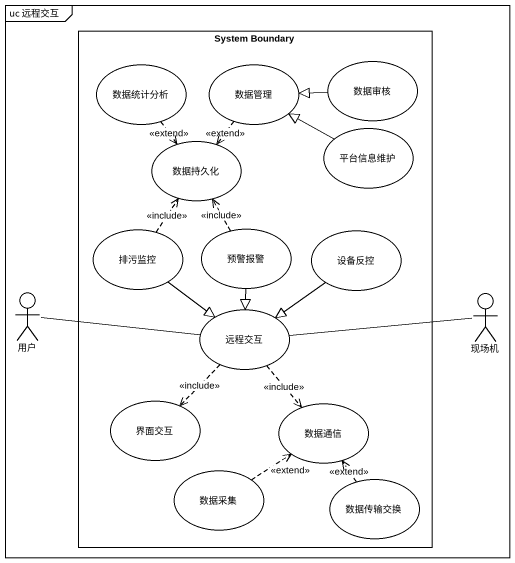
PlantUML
@startuml
mainframe uc 远程交互
rectangle "System Boundary" as System_Boundary #FFFFFF {
  usecase 数据统计分析 #FFFFFF
  usecase 数据管理 #FFFFFF
  usecase 数据审核 #FFFFFF
  usecase 数据持久化 #FFFFFF
  usecase 平台信息维护 #FFFFFF
  usecase 预警报警 #FFFFFF
  usecase 排污监控 #FFFFFF
  usecase 设备反控 #FFFFFF
  usecase 远程交互 #FFFFFF
  usecase 界面交互 #FFFFFF
  usecase 数据通信 #FFFFFF
  usecase 数据采集 #FFFFFF
  usecase 数据传输交换 #FFFFFF
}
actor 用户 #FFFFFF
actor 现场机 #FFFFFF
数据统计分析 ..> 数据持久化 : <<extend>>
数据管理 ..> 数据持久化 : <<extend>>
数据审核 -left-|> 数据管理
平台信息维护 -left-|> 数据管理
预警报警 .up.> 数据持久化 : <<include>>
预警报警 --|> 远程交互
排污监控 .up.> 数据持久化 : <<include>>
排污监控 --|> 远程交互
设备反控 --|> 远程交互
用户 -right- 远程交互
远程交互 -right- 现场机
远程交互 ..> 界面交互 : <<include>>
远程交互 ..> 数据通信 : <<include>>
数据采集 .up.> 数据通信 : <<extend>>
数据传输交换 .up.> 数据通信 : <<extend>>
@enduml
